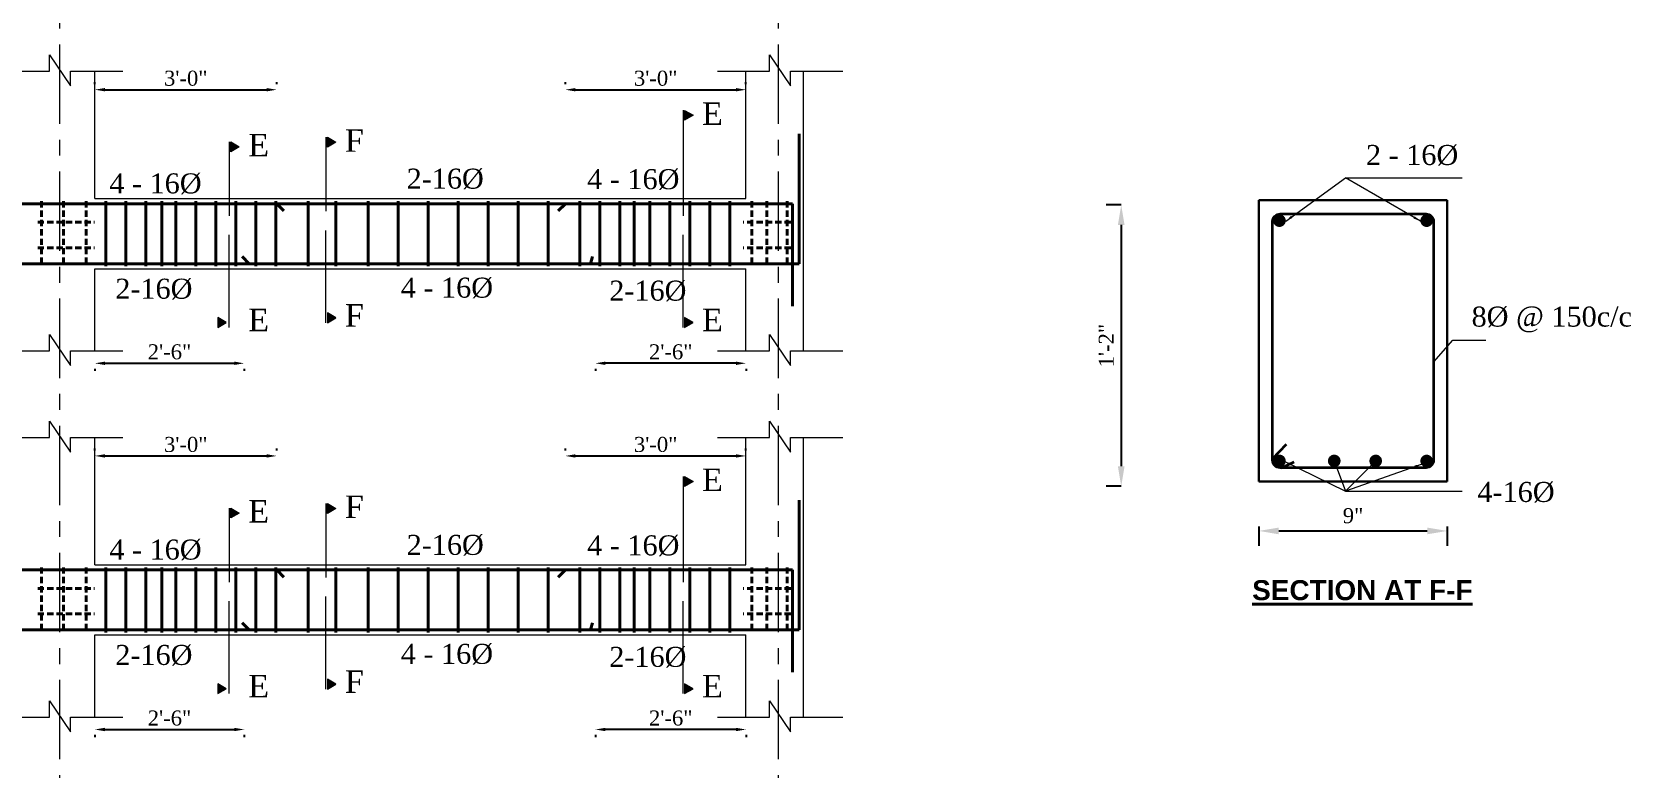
# Model space of a CAD drawing. Extents: x -2338379 to 930990, y -818978 to 106940.
# Drawn here: x 386947 to 387587, y -208316 to -208021 of the extents above; entities that cross this region are included whole.
import ezdxf

# ---------------------------------------------------------------- set-up
doc = ezdxf.new("R2010")
doc.units = 0
doc.header["$MEASUREMENT"] = 0
doc.header["$PDMODE"] = 34
doc.linetypes.add('CENTER', pattern=[50.8, 31.75, -6.35, 6.35, -6.35])
doc.linetypes.add('DASHED', pattern=[0.75, 0.5, -0.25])
doc.layers.get('0').update_dxf_attribs({"linetype": 'CONTINUOUS', "lineweight": 30})
doc.layers.get('DEFPOINTS').update_dxf_attribs({"linetype": 'CONTINUOUS'})
for name, color, linetype, lineweight in [('Center', 11, 'CENTER', 15), ('Dimension', 35, 'CONTINUOUS', 9), ('HATCH', 3, 'CONTINUOUS', 15), ('ope', 1, 'CONTINUOUS', 20), ('rcc', 252, 'CONTINUOUS', 30), ('rcc elevation', 253, 'CONTINUOUS', 18), ('rebar', 3, 'CONTINUOUS', 40), ('REIN FORCE BAR', 91, 'CONTINUOUS', 35), ('TEXT', 7, 'CONTINUOUS', 30), ('WALL', 1, 'CONTINUOUS', 40)]:
    doc.layers.add(name, color=color, linetype=linetype, lineweight=lineweight)
doc.styles.get("Standard").update_dxf_attribs({"font": 'times.ttf', "height": 6})
doc.dimstyles.new('10', dxfattribs={"dimtxt": 1, "dimasz": 1, "dimexe": 1, "dimexo": 1, "dimgap": 0.5, "dimtad": 1, "dimdec": 0, "dimlunit": 4, "dimtxsty": 'Standard', "dimblk": 'ARCHTICK', "dimcen": 0, "dimdle": 1, "dimclrd": 256, "dimclre": 256, "dimclrt": 256, "dimadec": 0, "dimazin": 0, "dimtfac": 2, "dimtdec": 0, "dimtix": 1, "dimtmove": 0, "dimatfit": 3, "dimfxl": 1, "dimlwd": -1, "dimlwe": -1, "dimarcsym": 1})
doc.dimstyles.new('Standard$0', dxfattribs={"dimtxt": 6, "dimasz": 4, "dimexe": 3, "dimexo": 6, "dimgap": 3, "dimtad": 1, "dimdec": 1, "dimzin": 0, "dimdsep": 46, "dimlunit": 4, "dimtxsty": 'Standard', "dimcen": 0.09, "dimclrd": 6, "dimclre": 6, "dimclrt": 7, "dimadec": 0, "dimazin": 0, "dimtfac": 1, "dimtdec": 1, "dimtix": 1, "dimtofl": 0, "dimtmove": 1, "dimatfit": 3, "dimfxl": 1, "dimtolj": 1, "dimtzin": 0, "dimlwd": 18, "dimlwe": 18, "dimarcsym": 0})

# ---------------------------------------------------------------- blocks, each defined once
blk = doc.blocks.new('*D821')
at = {"layer": 'DEFPOINTS', "color": 0, "lineweight": 30, "transparency": 16777216}
for p in [(387044.76, -208190.71), (386972.02, -208197.55), (387044.76, -208197.55)]:
    blk.add_point(p, dxfattribs=at)
at = {"layer": 'TEXT', "color": 6, "lineweight": -2, "transparency": 16777216}
for p, q in [((386972.02, -208188.55), (386972.02, -208187.71)), ((387044.76, -208188.55), (387044.76, -208187.71)), ((386976.02, -208190.71), (387040.76, -208190.71))]:
    blk.add_line(p, q, dxfattribs=at)
at = {"layer": 'TEXT', "color": 6, "lineweight": 30, "transparency": 16777216}
for points in [[(386976.02, -208190.04), (386976.02, -208191.38), (386972.02, -208190.71)], [(387040.76, -208190.04), (387040.76, -208191.38), (387044.76, -208190.71)]]:
    blk.add_solid(points, dxfattribs=at)
at = {"layer": 'TEXT', "color": 7, "transparency": 16777216, "insert": (387008.39, -208186.16), "char_height": 6, "attachment_point": 5}
blk.add_mtext('\\A1;3\'-0"', dxfattribs=at)
blk = doc.blocks.new('*D822')
at = {"layer": 'DEFPOINTS', "color": 0, "lineweight": 30, "transparency": 16777216}
for p in [(386972.02, -208293.22), (387031.76, -208293.22), (387031.76, -208300.06)]:
    blk.add_point(p, dxfattribs=at)
at = {"layer": 'TEXT', "color": 6, "lineweight": -2, "transparency": 16777216}
for p, q in [((386972.02, -208302.22), (386972.02, -208303.06)), ((386976.02, -208300.06), (387027.76, -208300.06)), ((387031.76, -208302.22), (387031.76, -208303.06))]:
    blk.add_line(p, q, dxfattribs=at)
at = {"layer": 'TEXT', "color": 6, "lineweight": 30, "transparency": 16777216}
for points in [[(386976.02, -208299.39), (386976.02, -208300.73), (386972.02, -208300.06)], [(387027.76, -208299.39), (387027.76, -208300.73), (387031.76, -208300.06)]]:
    blk.add_solid(points, dxfattribs=at)
at = {"layer": 'TEXT', "color": 7, "transparency": 16777216, "insert": (387001.89, -208295.51), "char_height": 6, "attachment_point": 5}
blk.add_mtext('\\A1;2\'-6"', dxfattribs=at)
blk = doc.blocks.new('*D823')
at = {"layer": 'DEFPOINTS', "color": 0, "lineweight": 30, "transparency": 16777216}
for p in [(387232.5, -208190.71), (387160.24, -208197.55), (387232.5, -208197.55)]:
    blk.add_point(p, dxfattribs=at)
at = {"layer": 'TEXT', "color": 6, "lineweight": -2, "transparency": 16777216}
for p, q in [((387160.24, -208188.55), (387160.24, -208187.71)), ((387232.5, -208188.55), (387232.5, -208187.71)), ((387164.24, -208190.71), (387228.5, -208190.71))]:
    blk.add_line(p, q, dxfattribs=at)
at = {"layer": 'TEXT', "color": 6, "lineweight": 30, "transparency": 16777216}
for points in [[(387164.24, -208190.04), (387164.24, -208191.38), (387160.24, -208190.71)], [(387228.5, -208190.04), (387228.5, -208191.38), (387232.5, -208190.71)]]:
    blk.add_solid(points, dxfattribs=at)
at = {"layer": 'TEXT', "color": 7, "transparency": 16777216, "insert": (387196.37, -208186.16), "char_height": 6, "attachment_point": 5}
blk.add_mtext('\\A1;3\'-0"', dxfattribs=at)
blk = doc.blocks.new('*D824')
at = {"layer": 'DEFPOINTS', "color": 0, "lineweight": 30, "transparency": 16777216}
for p in [(387172.27, -208293.22), (387232.53, -208293.22), (387172.27, -208300.06)]:
    blk.add_point(p, dxfattribs=at)
at = {"layer": 'TEXT', "color": 6, "lineweight": -2, "transparency": 16777216}
for p, q in [((387172.27, -208302.22), (387172.27, -208303.06)), ((387228.53, -208300.06), (387176.27, -208300.06)), ((387232.53, -208302.22), (387232.53, -208303.06))]:
    blk.add_line(p, q, dxfattribs=at)
at = {"layer": 'TEXT', "color": 6, "lineweight": 30, "transparency": 16777216}
for points in [[(387176.27, -208299.39), (387176.27, -208300.73), (387172.27, -208300.06)], [(387228.53, -208299.39), (387228.53, -208300.73), (387232.53, -208300.06)]]:
    blk.add_solid(points, dxfattribs=at)
at = {"layer": 'TEXT', "color": 7, "transparency": 16777216, "insert": (387202.4, -208295.51), "char_height": 6, "attachment_point": 5}
blk.add_mtext('\\A1;2\'-6"', dxfattribs=at)
blk = doc.blocks.new('*D841')
at = {"layer": 'DEFPOINTS', "color": 0, "lineweight": 30, "transparency": 16777216}
for p in [(387044.76, -208044.33), (386972.02, -208051.17), (387044.76, -208051.17)]:
    blk.add_point(p, dxfattribs=at)
at = {"layer": 'TEXT', "color": 6, "lineweight": -2, "transparency": 16777216}
for p, q in [((386972.02, -208042.17), (386972.02, -208041.33)), ((387044.76, -208042.17), (387044.76, -208041.33)), ((386976.02, -208044.33), (387040.76, -208044.33))]:
    blk.add_line(p, q, dxfattribs=at)
at = {"layer": 'TEXT', "color": 6, "lineweight": 30, "transparency": 16777216}
for points in [[(386976.02, -208043.66), (386976.02, -208045), (386972.02, -208044.33)], [(387040.76, -208043.66), (387040.76, -208045), (387044.76, -208044.33)]]:
    blk.add_solid(points, dxfattribs=at)
at = {"layer": 'TEXT', "color": 7, "transparency": 16777216, "insert": (387008.39, -208039.78), "char_height": 6, "attachment_point": 5}
blk.add_mtext('\\A1;3\'-0"', dxfattribs=at)
blk = doc.blocks.new('*D842')
at = {"layer": 'DEFPOINTS', "color": 0, "lineweight": 30, "transparency": 16777216}
for p in [(386972.02, -208146.84), (387031.76, -208146.84), (387031.76, -208153.68)]:
    blk.add_point(p, dxfattribs=at)
at = {"layer": 'TEXT', "color": 6, "lineweight": -2, "transparency": 16777216}
for p, q in [((386972.02, -208155.84), (386972.02, -208156.68)), ((386976.02, -208153.68), (387027.76, -208153.68)), ((387031.76, -208155.84), (387031.76, -208156.68))]:
    blk.add_line(p, q, dxfattribs=at)
at = {"layer": 'TEXT', "color": 6, "lineweight": 30, "transparency": 16777216}
for points in [[(386976.02, -208153.01), (386976.02, -208154.35), (386972.02, -208153.68)], [(387027.76, -208153.01), (387027.76, -208154.35), (387031.76, -208153.68)]]:
    blk.add_solid(points, dxfattribs=at)
at = {"layer": 'TEXT', "color": 7, "transparency": 16777216, "insert": (387001.89, -208149.13), "char_height": 6, "attachment_point": 5}
blk.add_mtext('\\A1;2\'-6"', dxfattribs=at)
blk = doc.blocks.new('*D843')
at = {"layer": 'DEFPOINTS', "color": 0, "lineweight": 30, "transparency": 16777216}
for p in [(387232.5, -208044.33), (387160.24, -208051.17), (387232.5, -208051.17)]:
    blk.add_point(p, dxfattribs=at)
at = {"layer": 'TEXT', "color": 6, "lineweight": -2, "transparency": 16777216}
for p, q in [((387160.24, -208042.17), (387160.24, -208041.33)), ((387232.5, -208042.17), (387232.5, -208041.33)), ((387164.24, -208044.33), (387228.5, -208044.33))]:
    blk.add_line(p, q, dxfattribs=at)
at = {"layer": 'TEXT', "color": 6, "lineweight": 30, "transparency": 16777216}
for points in [[(387164.24, -208043.66), (387164.24, -208045), (387160.24, -208044.33)], [(387228.5, -208043.66), (387228.5, -208045), (387232.5, -208044.33)]]:
    blk.add_solid(points, dxfattribs=at)
at = {"layer": 'TEXT', "color": 7, "transparency": 16777216, "insert": (387196.37, -208039.78), "char_height": 6, "attachment_point": 5}
blk.add_mtext('\\A1;3\'-0"', dxfattribs=at)
blk = doc.blocks.new('*D844')
at = {"layer": 'DEFPOINTS', "color": 0, "lineweight": 30, "transparency": 16777216}
for p in [(387172.27, -208146.84), (387232.53, -208146.84), (387172.27, -208153.68)]:
    blk.add_point(p, dxfattribs=at)
at = {"layer": 'TEXT', "color": 6, "lineweight": -2, "transparency": 16777216}
for p, q in [((387172.27, -208155.84), (387172.27, -208156.68)), ((387228.53, -208153.68), (387176.27, -208153.68)), ((387232.53, -208155.84), (387232.53, -208156.68))]:
    blk.add_line(p, q, dxfattribs=at)
at = {"layer": 'TEXT', "color": 6, "lineweight": 30, "transparency": 16777216}
for points in [[(387176.27, -208153.01), (387176.27, -208154.35), (387172.27, -208153.68)], [(387228.53, -208153.01), (387228.53, -208154.35), (387232.53, -208153.68)]]:
    blk.add_solid(points, dxfattribs=at)
at = {"layer": 'TEXT', "color": 7, "transparency": 16777216, "insert": (387202.4, -208149.13), "char_height": 6, "attachment_point": 5}
blk.add_mtext('\\A1;2\'-6"', dxfattribs=at)
blk = doc.blocks.new('_ARCHTICK')
at = {"color": 0, "linetype": 'ByBlock', "const_width": 0.15}
blk.add_lwpolyline([(-0.5, -0.5), (0.5, 0.5)], dxfattribs=at)
blk = doc.blocks.new('*D1243')
at = {"layer": 'DEFPOINTS', "color": 0, "lineweight": 30, "transparency": 16777216}
for p in [(387400.6, -208090.39), (387382.6, -208202.84), (387400.6, -208202.84)]:
    blk.add_point(p, dxfattribs=at)
at = {"layer": 'ope', "color": 6, "lineweight": -2, "transparency": 16777216}
for p, q in [((387382.6, -208090.39), (387376.6, -208090.39)), ((387382.6, -208098.39), (387382.6, -208194.84)), ((387382.6, -208202.84), (387376.6, -208202.84))]:
    blk.add_line(p, q, dxfattribs=at)
at = {"layer": 'ope', "color": 6, "lineweight": 30, "transparency": 16777216}
for points in [[(387381.27, -208098.39), (387383.94, -208098.39), (387382.6, -208090.39)], [(387381.27, -208194.84), (387383.94, -208194.84), (387382.6, -208202.84)]]:
    blk.add_solid(points, dxfattribs=at)
at = {"layer": 'ope', "color": 7, "transparency": 16777216, "insert": (387376.6, -208146.62), "char_height": 6, "attachment_point": 5, "rotation": 90}
blk.add_mtext('\\A1;1\'-2"', dxfattribs=at)
blk = doc.blocks.new('*D1244')
at = {"layer": 'DEFPOINTS', "color": 0, "lineweight": 30, "transparency": 16777216}
for p in [(387437.64, -208200.92), (387513.04, -208200.92), (387513.04, -208220.69)]:
    blk.add_point(p, dxfattribs=at)
at = {"layer": 'ope', "color": 6, "lineweight": -2, "transparency": 16777216}
for p, q in [((387437.64, -208218.92), (387437.64, -208226.69)), ((387445.64, -208220.69), (387505.04, -208220.69)), ((387513.04, -208218.92), (387513.04, -208226.69))]:
    blk.add_line(p, q, dxfattribs=at)
at = {"layer": 'ope', "color": 6, "lineweight": 30, "transparency": 16777216}
for points in [[(387445.64, -208219.36), (387445.64, -208222.03), (387437.64, -208220.69)], [(387505.04, -208219.36), (387505.04, -208222.03), (387513.04, -208220.69)]]:
    blk.add_solid(points, dxfattribs=at)
at = {"layer": 'ope', "color": 7, "transparency": 16777216, "insert": (387475.34, -208214.63), "char_height": 6, "attachment_point": 5}
blk.add_mtext('\\A1;9"', dxfattribs=at)

msp = doc.modelspace()

# ---------------------------------------------------------------- hatches: boundary and pattern name
at = {"layer": 'HATCH', "ltscale": 0.5}
for points in [[(387207.93, -208056.54), (387207.93, -208052.59), (387211.35, -208054.56)], [(387026.4, -208069.12), (387026.4, -208065.17), (387029.81, -208067.15)], [(387065.05, -208067.3), (387065.05, -208063.35), (387068.46, -208065.32)], [(387021.2, -208135.4), (387021.2, -208139.35), (387024.61, -208137.38)], [(387065.05, -208133.58), (387065.05, -208137.53), (387068.46, -208135.56)], [(387207.93, -208135.4), (387207.93, -208139.35), (387211.35, -208137.38)], [(387207.93, -208202.92), (387207.93, -208198.97), (387211.35, -208200.94)], [(387026.4, -208215.5), (387026.4, -208211.55), (387029.81, -208213.53)], [(387065.05, -208213.68), (387065.05, -208209.73), (387068.46, -208211.7)], [(387021.2, -208281.78), (387021.2, -208285.73), (387024.61, -208283.76)], [(387065.05, -208279.96), (387065.05, -208283.91), (387068.46, -208281.94)], [(387207.93, -208281.78), (387207.93, -208285.73), (387211.35, -208283.76)]]:
    msp.add_hatch(color=256, dxfattribs=at).paths.add_polyline_path(points)

# ---------------------------------------------------------------- linework, layer by layer
at = {"layer": 'Center'}
for p, q in [((386958.02, -208667.58), (386958.02, -207680.99)), ((387245.51, -208667.58), (387245.51, -207680.99))]:
    msp.add_line(p, q, dxfattribs=at)
at = {"layer": 'Dimension', "ltscale": 0.5}
for p, q in [((387207.31, -208052.56), (387207.31, -208094.73)), ((387025.77, -208065.18), (387025.77, -208094.73)), ((387064.42, -208063.36), (387064.42, -208092.91)), ((387025.77, -208139.34), (387025.77, -208102.39)), ((387064.42, -208137.52), (387064.42, -208100.57)), ((387207.31, -208139.34), (387207.31, -208102.39)), ((387207.31, -208198.94), (387207.31, -208241.11)), ((387025.77, -208211.56), (387025.77, -208241.11)), ((387064.42, -208209.74), (387064.42, -208239.29)), ((387064.42, -208283.9), (387064.42, -208246.95)), ((387025.77, -208285.72), (387025.77, -208248.77)), ((387207.31, -208285.72), (387207.31, -208248.77))]:
    msp.add_line(p, q, dxfattribs=at)
at = {"layer": 'Dimension'}
for p in [(387467.82, -208192.72), (387484.4, -208192.72)]:
    msp.add_line(p, (387472.36, -208204.74), dxfattribs=at)
for points in [[(386933.13, -208036.96), (386953.92, -208036.96), (386953.92, -208030.4), (386962.3, -208042.79), (386962.3, -208036.96), (386983.27, -208036.96)], [(387221.09, -208036.96), (387241.88, -208036.96), (387241.88, -208030.4), (387250.27, -208042.79), (387250.27, -208036.96), (387271.24, -208036.96)], [(386933.13, -208148.75), (386953.92, -208148.75), (386953.92, -208142.2), (386962.3, -208154.58), (386962.3, -208148.75), (386983.27, -208148.75)], [(387221.09, -208148.75), (387241.88, -208148.75), (387241.88, -208142.2), (387250.27, -208154.58), (387250.27, -208148.75), (387271.24, -208148.75)], [(386933.13, -208183.34), (386953.92, -208183.34), (386953.92, -208176.78), (386962.3, -208189.17), (386962.3, -208183.34), (386983.27, -208183.34)], [(387221.09, -208183.34), (387241.88, -208183.34), (387241.88, -208176.78), (387250.27, -208189.17), (387250.27, -208183.34), (387271.24, -208183.34)], [(386933.13, -208295.13), (386953.92, -208295.13), (386953.92, -208288.58), (386962.3, -208300.96), (386962.3, -208295.13), (386983.27, -208295.13)], [(387221.09, -208295.13), (387241.88, -208295.13), (387241.88, -208288.58), (387250.27, -208300.96), (387250.27, -208295.13), (387271.24, -208295.13)]]:
    msp.add_lwpolyline(points, dxfattribs=at)
at = {"layer": 'Dimension', "ltscale": 0.5}
for points in [[(387211.35, -208054.56), (387207.93, -208056.54), (387207.93, -208052.59)], [(387029.81, -208067.15), (387026.4, -208069.12), (387026.4, -208065.17)], [(387068.46, -208065.32), (387065.05, -208067.3), (387065.05, -208063.35)], [(387024.61, -208137.38), (387021.2, -208135.4), (387021.2, -208139.35)], [(387068.46, -208135.56), (387065.05, -208133.58), (387065.05, -208137.53)], [(387211.35, -208137.38), (387207.93, -208135.4), (387207.93, -208139.35)], [(387211.35, -208200.94), (387207.93, -208202.92), (387207.93, -208198.97)], [(387029.81, -208213.53), (387026.4, -208215.5), (387026.4, -208211.55)], [(387068.46, -208211.7), (387065.05, -208213.68), (387065.05, -208209.73)], [(387024.61, -208283.76), (387021.2, -208281.78), (387021.2, -208285.73)], [(387068.46, -208281.94), (387065.05, -208279.96), (387065.05, -208283.91)], [(387211.35, -208283.76), (387207.93, -208281.78), (387207.93, -208285.73)]]:
    msp.add_lwpolyline(points, close=True, dxfattribs=at)
at = {"layer": 'rcc', "ltscale": 25}
for p, q in [((387513.04, -208088.47), (387437.64, -208088.47)), ((387437.64, -208088.47), (387437.64, -208200.92)), ((387513.04, -208200.92), (387513.04, -208088.47)), ((387437.64, -208200.92), (387513.04, -208200.92))]:
    msp.add_line(p, q, dxfattribs=at)
at = {"layer": 'rcc elevation', "ltscale": 20}
for p, q in [((386972.02, -208087.88), (386972.02, -208036.96)), ((386972.02, -208087.88), (386972.02, -208036.96)), ((387232.5, -208087.88), (387232.5, -208036.96)), ((387255.51, -208115.88), (387255.51, -208036.96)), ((387255.51, -208115.88), (387255.51, -208036.96)), ((386972.02, -208087.88), (387232.5, -208087.88)), ((386972.02, -208115.88), (387232.5, -208115.88)), ((386972.02, -208148.75), (386972.02, -208115.88)), ((386972.02, -208148.75), (386972.02, -208115.88)), ((387232.5, -208148.75), (387232.5, -208115.88)), ((387255.51, -208148.75), (387255.51, -208115.88)), ((387255.51, -208148.75), (387255.51, -208115.88)), ((386972.02, -208234.26), (386972.02, -208183.34)), ((386972.02, -208234.26), (386972.02, -208183.34)), ((387232.5, -208234.26), (387232.5, -208183.34)), ((387255.51, -208262.26), (387255.51, -208183.34)), ((387255.51, -208262.26), (387255.51, -208183.34)), ((386972.02, -208234.26), (387232.5, -208234.26)), ((386972.02, -208262.26), (387232.5, -208262.26)), ((386972.02, -208295.13), (386972.02, -208262.26)), ((386972.02, -208295.13), (386972.02, -208262.26)), ((387232.5, -208295.13), (387232.5, -208262.26)), ((387255.51, -208295.13), (387255.51, -208262.26)), ((387255.51, -208295.13), (387255.51, -208262.26))]:
    msp.add_line(p, q, dxfattribs=at)
at = {"layer": 'rebar', "ltscale": 20}
for p, q in [((387253.77, -208062), (387253.77, -208113.88)), ((385508.8, -208089.88), (387251.14, -208089.88)), ((387044.76, -208089.88), (387047.61, -208092.73)), ((387160.24, -208089.88), (387157.39, -208092.73)), ((387251.14, -208089.88), (387251.14, -208130.79)), ((387030.91, -208111.03), (387033.76, -208113.88)), ((387171.12, -208111.03), (387170.27, -208113.88)), ((385506.17, -208113.88), (387253.77, -208113.88)), ((387253.77, -208208.38), (387253.77, -208260.26)), ((385508.8, -208236.26), (387251.14, -208236.26)), ((387044.76, -208236.26), (387047.61, -208239.11)), ((387160.24, -208236.26), (387157.39, -208239.11)), ((387251.14, -208236.26), (387251.14, -208277.17)), ((385506.17, -208260.26), (387253.77, -208260.26)), ((387030.91, -208257.41), (387033.76, -208260.26)), ((387171.12, -208257.41), (387170.27, -208260.26))]:
    msp.add_line(p, q, dxfattribs=at)
at = {"layer": 'rebar', "linetype": 'DASHED', "ltscale": 5}
for p, q in [((386950.67, -208088.88), (386950.67, -208114.88)), ((386959.53, -208088.88), (386959.53, -208114.88)), ((386968.49, -208088.88), (386968.49, -208114.88)), ((386968.58, -208088.88), (386968.58, -208114.88)), ((387234.77, -208088.88), (387234.77, -208114.88)), ((387240.85, -208088.88), (387240.85, -208114.88)), ((387248.93, -208088.88), (387248.93, -208114.88)), ((386949.18, -208097.33), (386971.86, -208097.33)), ((387250.42, -208097.33), (387231.4, -208097.33)), ((386949.18, -208107.5), (386971.86, -208107.5)), ((387250.42, -208107.5), (387231.4, -208107.5)), ((386950.67, -208235.26), (386950.67, -208261.26)), ((386959.53, -208235.26), (386959.53, -208261.26)), ((386968.49, -208235.26), (386968.49, -208261.26)), ((386968.58, -208235.26), (386968.58, -208261.26)), ((387234.77, -208235.26), (387234.77, -208261.26)), ((387240.85, -208235.26), (387240.85, -208261.26)), ((387248.93, -208235.26), (387248.93, -208261.26)), ((386949.18, -208243.71), (386971.86, -208243.71)), ((387250.42, -208243.71), (387231.4, -208243.71)), ((386949.18, -208253.88), (386971.86, -208253.88)), ((387250.42, -208253.88), (387231.4, -208253.88))]:
    msp.add_line(p, q, dxfattribs=at)
at = {"layer": 'rebar', "ltscale": 5}
for p, q in [((386976.43, -208088.88), (386976.43, -208114.88)), ((386984.43, -208088.88), (386984.43, -208114.88)), ((386992.43, -208088.88), (386992.43, -208114.88)), ((386998.76, -208088.88), (386998.76, -208114.88)), ((387004.43, -208088.88), (387004.43, -208114.88)), ((387012.43, -208088.88), (387012.43, -208114.88)), ((387020.43, -208088.88), (387020.43, -208114.88)), ((387028.43, -208088.88), (387028.43, -208114.88)), ((387036.43, -208088.88), (387036.43, -208114.88)), ((387044.43, -208088.88), (387044.43, -208114.88)), ((387057.31, -208088.88), (387057.31, -208114.88)), ((387068.43, -208088.88), (387068.43, -208114.88)), ((387081.31, -208088.88), (387081.31, -208114.88)), ((387093.31, -208088.88), (387093.31, -208114.88)), ((387105.31, -208088.88), (387105.31, -208114.88)), ((387117.31, -208088.88), (387117.31, -208114.88)), ((387129.31, -208088.88), (387129.31, -208114.88)), ((387141.31, -208088.88), (387141.31, -208114.88)), ((387153.31, -208088.88), (387153.31, -208114.88)), ((387166.09, -208088.88), (387166.09, -208114.88)), ((387174.09, -208088.88), (387174.09, -208114.88)), ((387182.09, -208088.88), (387182.09, -208114.88)), ((387187.82, -208088.88), (387187.82, -208114.88)), ((387194.09, -208088.88), (387194.09, -208114.88)), ((387202.09, -208088.88), (387202.09, -208114.88)), ((387210.09, -208088.88), (387210.09, -208114.88)), ((387218.09, -208088.88), (387218.09, -208114.88)), ((387226.09, -208088.88), (387226.09, -208114.88)), ((386976.43, -208235.26), (386976.43, -208261.26)), ((386984.43, -208235.26), (386984.43, -208261.26)), ((386992.43, -208235.26), (386992.43, -208261.26)), ((386998.76, -208235.26), (386998.76, -208261.26)), ((387004.43, -208235.26), (387004.43, -208261.26)), ((387012.43, -208235.26), (387012.43, -208261.26)), ((387020.43, -208235.26), (387020.43, -208261.26)), ((387028.43, -208235.26), (387028.43, -208261.26)), ((387036.43, -208235.26), (387036.43, -208261.26)), ((387044.43, -208235.26), (387044.43, -208261.26)), ((387057.31, -208235.26), (387057.31, -208261.26)), ((387068.43, -208235.26), (387068.43, -208261.26)), ((387081.31, -208235.26), (387081.31, -208261.26)), ((387093.31, -208235.26), (387093.31, -208261.26)), ((387105.31, -208235.26), (387105.31, -208261.26)), ((387117.31, -208235.26), (387117.31, -208261.26)), ((387129.31, -208235.26), (387129.31, -208261.26)), ((387141.31, -208235.26), (387141.31, -208261.26)), ((387153.31, -208235.26), (387153.31, -208261.26)), ((387166.09, -208235.26), (387166.09, -208261.26)), ((387174.09, -208235.26), (387174.09, -208261.26)), ((387182.09, -208235.26), (387182.09, -208261.26)), ((387187.82, -208235.26), (387187.82, -208261.26)), ((387194.09, -208235.26), (387194.09, -208261.26)), ((387202.09, -208235.26), (387202.09, -208261.26)), ((387210.09, -208235.26), (387210.09, -208261.26)), ((387218.09, -208235.26), (387218.09, -208261.26)), ((387226.09, -208235.26), (387226.09, -208261.26))]:
    msp.add_line(p, q, dxfattribs=at)
at = {"layer": 'REIN FORCE BAR'}
for p, q in [((387443.15, -208191.91), (387448.74, -208186.06)), ((387446.74, -208195.41), (387451.82, -208193.03))]:
    msp.add_line(p, q, dxfattribs=at)
msp.add_lwpolyline([(387504.53, -208195.41), (387446.15, -208195.41, -0.414214), (387443.15, -208192.41), (387443.15, -208096.98, -0.422188), (387446.23, -208093.98, 0.006787), (387446.15, -208093.98), (387504.53, -208093.98, -0.414214), (387507.53, -208096.98), (387507.53, -208192.41, -0.414214), (387504.53, -208195.41), (387446.15, -208195.41)], format="xyb", dxfattribs=at)
at = {"layer": 'REIN FORCE BAR', "const_width": 2.52}
for points in [[(387447.15, -208096.67, -1), (387444.63, -208096.67, -1)], [(387503.53, -208096.67, 1), (387506.05, -208096.67, 1)], [(387447.15, -208192.72, 1), (387444.63, -208192.72, 1)], [(387466.56, -208192.72, -1), (387469.08, -208192.72, -1)], [(387483.14, -208192.72, -1), (387485.66, -208192.72, -1)], [(387503.53, -208192.72, -1), (387506.05, -208192.72, -1)]]:
    msp.add_lwpolyline(points, format="xyb", close=True, dxfattribs=at)

# ---------------------------------------------------------------- texts
at = {"layer": 'TEXT', "attachment_point": 1}
for s, insert, char_height, width in [('{\\fTimes New Roman|b0|i0|c0|p18;E}', (387214.94, -208049.39), 9, 1356.5327), ('{\\fTimes New Roman|b0|i0|c0|p18;E}', (387033.4, -208061.97), 9, 1356.5327), ('{\\fTimes New Roman|b0|i0|c0|p18;F}', (387072.05, -208060.15), 9, 1356.5327), ('2-16%%C ', (387096.74, -208075.88), 8, 1404.5327), ('2-16%%C ', (386980.2, -208119.87), 8, 1356.5327), ('2-16%%C ', (387177.8, -208120.64), 8, 1356.5327), ('{\\fTimes New Roman|b0|i0|c0|p18;E}', (387033.4, -208131.85), 9, 1356.5327), ('{\\fTimes New Roman|b0|i0|c0|p18;F}', (387072.05, -208130.03), 9, 1356.5327), ('{\\fTimes New Roman|b0|i0|c0|p18;E}', (387214.94, -208131.85), 9, 1356.5327), ('{\\fTimes New Roman|b0|i0|c0|p18;E}', (387214.94, -208195.77), 9, 1356.5327), (' \\P4-16%%C', (387525.09, -208187.77), 8, 1356.5327), ('{\\fTimes New Roman|b0|i0|c0|p18;E}', (387033.4, -208208.35), 9, 1356.5327), ('{\\fTimes New Roman|b0|i0|c0|p18;F}', (387072.05, -208206.53), 9, 1356.5327), ('2-16%%C ', (387096.74, -208222.26), 8, 1404.5327), ('2-16%%C ', (386980.2, -208266.25), 8, 1356.5327), ('2-16%%C ', (387177.8, -208267.02), 8, 1356.5327), ('{\\fTimes New Roman|b0|i0|c0|p18;E}', (387033.4, -208278.23), 9, 1356.5327), ('{\\fTimes New Roman|b0|i0|c0|p18;F}', (387072.05, -208276.41), 9, 1356.5327), ('{\\fTimes New Roman|b0|i0|c0|p18;E}', (387214.94, -208278.23), 9, 1356.5327)]:
    msp.add_mtext(s, dxfattribs=dict(at, insert=insert, char_height=char_height, width=width))
at = {"layer": 'WALL', "color": 7, "char_height": 8, "attachment_point": 5}
for s, insert in [('2 - 16%%C', (387498.97, -208070.58)), ('4 - 16%%C', (386996.27, -208081.93)), ('4 - 16%%C', (387187.42, -208080.24)), ('4 - 16%%C', (387112.86, -208123.61)), ('8%%C @ 150c/c', (387554.83, -208136.18)), ('4 - 16%%C', (386996.27, -208228.31)), ('4 - 16%%C', (387187.42, -208226.62)), ('{\\fArial|b1|i0|c0|p34;\\LSECTION AT F-F}', (387479.05, -208244.42)), ('4 - 16%%C', (387112.86, -208269.99))]:
    msp.add_mtext(s, dxfattribs=dict(at, insert=insert))

# ---------------------------------------------------------------- dimensions: what is measured, and where the dimension line sits
at = {"layer": 'ope'}
dim = msp.add_linear_dim(base=(387382.6, -208202.84), p1=(387400.6, -208090.39), p2=(387400.6, -208202.84), angle=90, dimstyle='Standard$0', override={"dimtxt": 10, "dimasz": 8, "dimexe": 6, "dimexo": 18, "dimdec": 0, "dimlfac": 0.125, "dimzin": 11, "dimcen": 2.5, "dimdle": 6, "dimtdec": 0, "dimtofl": 1, "dimlwd": 65534, "dimlwe": 65534}, dxfattribs=at)
dim.commit()
dim.dimension.update_dxf_attribs({"geometry": '*D1243', "text_midpoint": (387376.6, -208146.62)})
dim = msp.add_linear_dim(base=(387513.04, -208220.69), p1=(387437.64, -208200.92), p2=(387513.04, -208200.92), dimstyle='Standard$0', override={"dimtxt": 10, "dimasz": 8, "dimexe": 6, "dimexo": 18, "dimdec": 0, "dimlfac": 0.125, "dimzin": 11, "dimcen": 2.5, "dimdle": 6, "dimtdec": 0, "dimtofl": 1, "dimlwd": 65534, "dimlwe": 65534}, dxfattribs=at)
dim.commit()
dim.dimension.update_dxf_attribs({"geometry": '*D1244', "text_midpoint": (387475.34, -208214.63)})
at = {"layer": 'TEXT'}
for p1, p2, distance, picture, middle in [((386972.02, -208051.17), (387044.76, -208051.17), 6.84, '*D841', (387008.39, -208039.78)), ((387160.24, -208051.17), (387232.5, -208051.17), 6.84, '*D843', (387196.37, -208039.78)), ((386972.02, -208146.84), (387031.76, -208146.84), -6.84, '*D842', (387001.89, -208149.13)), ((387232.53, -208146.84), (387172.27, -208146.84), 6.84, '*D844', (387202.4, -208149.13)), ((386972.02, -208197.55), (387044.76, -208197.55), 6.84, '*D821', (387008.39, -208186.16)), ((387160.24, -208197.55), (387232.5, -208197.55), 6.84, '*D823', (387196.37, -208186.16)), ((386972.02, -208293.22), (387031.76, -208293.22), -6.84, '*D822', (387001.89, -208295.51)), ((387232.53, -208293.22), (387172.27, -208293.22), 6.84, '*D824', (387202.4, -208295.51))]:
    dim = msp.add_aligned_dim(p1=p1, p2=p2, distance=distance, dimstyle='Standard$0', override={"dimscale": 0.5, "dimtxt": 18, "dimasz": 8, "dimexe": 6, "dimexo": 18, "dimdec": 0, "dimlfac": 0.5, "dimzin": 11, "dimcen": 2.5, "dimdle": 6, "dimtdec": 0, "dimtofl": 1, "dimlwd": 65534, "dimlwe": 65534}, dxfattribs=at)
    dim.commit()
    dim.dimension.update_dxf_attribs({"geometry": picture, "text_midpoint": middle})

# ---------------------------------------------------------------- leaders
at = {"layer": 'Dimension'}
for points, override in [([(387448.41, -208096.93), (387472.36, -208079.52), (387518.97, -208079.52)], {"dimasz": 3, "dimgap": 10, "dimtad": 0}), ([(387502.37, -208096.89), (387472.36, -208079.52), (387518.97, -208079.52)], {"dimasz": 3, "dimgap": 10, "dimtad": 0}), ([(387507.63, -208153.08), (387515.29, -208144.42), (387528.41, -208144.42)], {"dimgap": 10, "dimtad": 0}), ([(387447.72, -208192.81), (387472.36, -208204.74), (387518.97, -208204.74)], {"dimasz": 3, "dimgap": 10, "dimtad": 0}), ([(387502.97, -208193.97), (387472.36, -208204.74), (387518.97, -208204.74)], {"dimasz": 3, "dimgap": 10, "dimtad": 0})]:
    msp.add_leader(points, dimstyle='10', override=override, dxfattribs=at)

doc.saveas('drawing.dxf')
